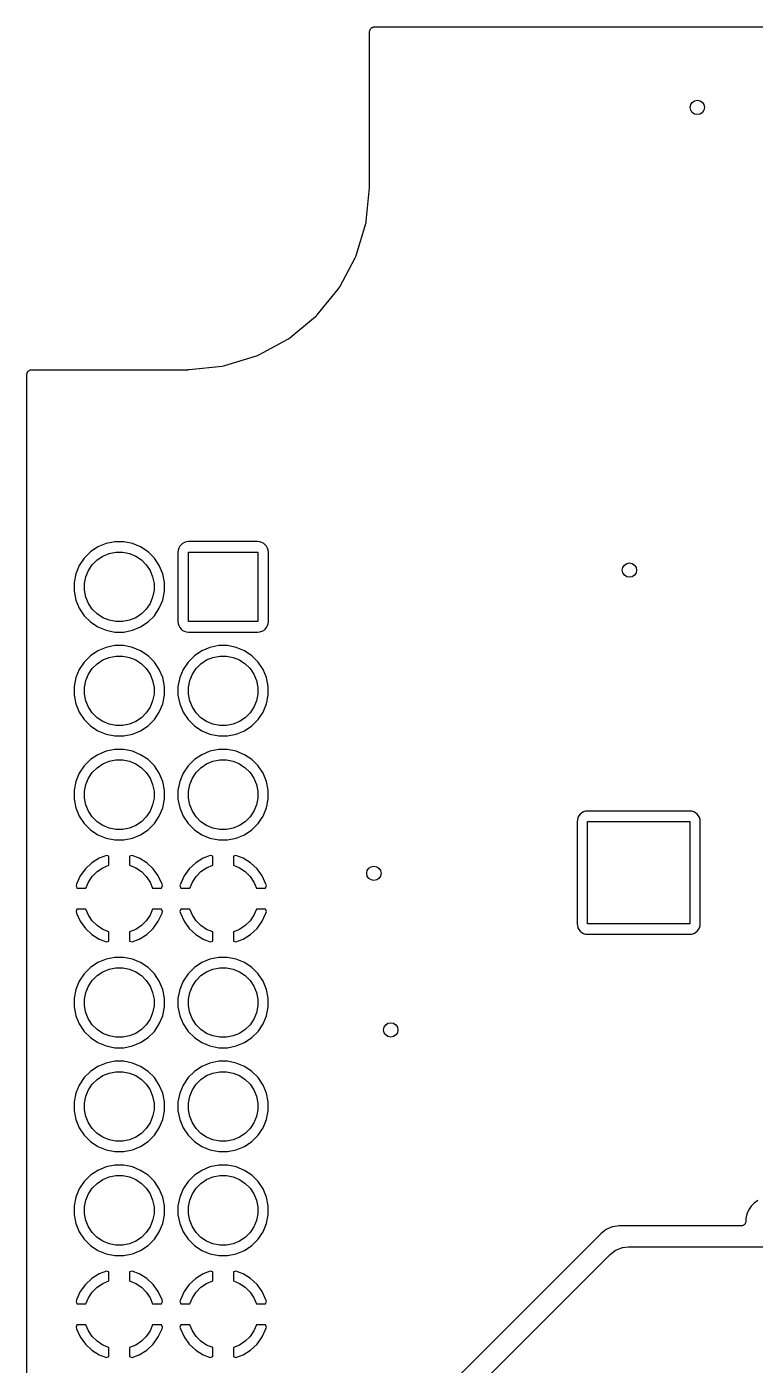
# Model space of a CAD drawing. Extents: x 127.3 to 172.4, y -152.1 to -76.5.
# Drawn here: x 127.28 to 145.09, y -109.2 to -76.48 of the extents above; entities that cross this region are included whole.
import ezdxf

# ---------------------------------------------------------------- set-up
doc = ezdxf.new("R2010")
doc.units = 0
doc.layers.add('BLACK', color=7, linetype='CONTINUOUS')

msp = doc.modelspace()

# ---------------------------------------------------------------- linework, layer by layer
at = {"layer": 'BLACK', "linetype": 'CONTINUOUS'}
for p, q in [((135.671, -76.556), (135.677, -76.5455)), ((135.671, -76.5564), (135.671, -76.556)), ((135.671, -76.5568), (135.671, -76.5564)), ((135.677, -76.5455), (135.683, -76.535)), ((135.683, -76.5342), (135.691, -76.5251)), ((135.683, -76.5346), (135.683, -76.5342)), ((135.683, -76.535), (135.683, -76.5346)), ((135.691, -76.5251), (135.699, -76.5159)), ((135.699, -76.5153), (135.708, -76.5078)), ((135.699, -76.5156), (135.699, -76.5153)), ((135.699, -76.5159), (135.699, -76.5156)), ((135.708, -76.5078), (135.718, -76.5002)), ((135.718, -76.4997), (135.729, -76.4942)), ((135.718, -76.5), (135.718, -76.4997)), ((135.718, -76.5002), (135.718, -76.5)), ((135.729, -76.4942), (135.74, -76.4886)), ((135.74, -76.4882), (135.752, -76.4849)), ((135.74, -76.4885), (135.74, -76.4882)), ((135.74, -76.4886), (135.74, -76.4885)), ((135.752, -76.4849), (135.763, -76.4814)), ((135.763, -76.4814), (135.764, -76.4814)), ((135.764, -76.4813), (135.776, -76.4802)), ((135.764, -76.4814), (135.764, -76.4813)), ((135.776, -76.4802), (135.788, -76.479)), ((135.788, -76.479), (172.314, -76.479)), ((135.661, -76.6042), (135.662, -76.5923)), ((135.661, -76.6051), (135.661, -76.6042)), ((135.661, -76.606), (135.661, -76.6051)), ((135.661, -76.6051), (135.661, -76.6051)), ((135.661, -76.6051), (135.661, -76.6051)), ((135.661, -80.4047), (135.661, -76.606)), ((135.662, -76.5923), (135.664, -76.5805)), ((135.664, -76.5796), (135.667, -76.5682)), ((135.664, -76.58), (135.664, -76.5796)), ((135.664, -76.5805), (135.664, -76.58)), ((135.667, -76.5682), (135.671, -76.5568)), ((135.58, -81.2305), (135.66, -80.4182)), ((135.66, -80.4181), (135.661, -80.4047)), ((135.66, -80.4182), (135.66, -80.4181)), ((135.333, -82.067), (135.567, -81.2916)), ((135.567, -81.2916), (135.573, -81.2616)), ((135.573, -81.2616), (135.574, -81.2598)), ((135.574, -81.2598), (135.58, -81.2305)), ((135.574, -81.2598), (135.574, -81.2598)), ((135.309, -82.1245), (135.321, -82.0963)), ((135.321, -82.0963), (135.322, -82.0946)), ((135.322, -82.0946), (135.333, -82.067)), ((135.322, -82.0946), (135.322, -82.0946)), ((134.929, -82.8397), (135.309, -82.1245)), ((134.382, -83.5191), (134.894, -82.8914)), ((134.894, -82.8914), (134.911, -82.8659)), ((134.911, -82.8659), (134.912, -82.8644)), ((134.912, -82.8644), (134.929, -82.8397)), ((133.714, -84.0793), (134.338, -83.5631)), ((134.338, -83.5631), (134.359, -83.5413)), ((134.359, -83.5413), (134.361, -83.5401)), ((134.361, -83.5401), (134.382, -83.5191)), ((134.361, -83.5401), (134.361, -83.5401)), ((133.689, -84.0958), (133.714, -84.0793)), ((132.949, -84.4991), (133.662, -84.1139)), ((133.662, -84.1139), (133.687, -84.0968)), ((133.687, -84.0968), (133.689, -84.0958)), ((132.118, -84.7624), (132.892, -84.5229)), ((132.892, -84.5229), (132.92, -84.511)), ((132.92, -84.511), (132.922, -84.5103)), ((132.922, -84.5103), (132.949, -84.4991)), ((132.922, -84.5103), (132.922, -84.5103)), ((127.279, -84.9862), (127.28, -84.9743)), ((127.279, -84.9871), (127.279, -84.9862)), ((127.279, -84.988), (127.279, -84.9871)), ((127.279, -84.9871), (127.279, -84.9871)), ((127.279, -84.9871), (127.279, -84.9871)), ((127.279, -143.612), (127.279, -84.988)), ((127.28, -84.9743), (127.282, -84.9625)), ((127.282, -84.9616), (127.285, -84.9502)), ((127.282, -84.962), (127.282, -84.9616)), ((127.282, -84.9625), (127.282, -84.962)), ((127.285, -84.9502), (127.289, -84.9388)), ((127.289, -84.938), (127.295, -84.9275)), ((127.289, -84.9384), (127.289, -84.938)), ((127.289, -84.9388), (127.289, -84.9384)), ((127.295, -84.9275), (127.301, -84.917)), ((127.301, -84.9162), (127.309, -84.9071)), ((127.301, -84.9166), (127.301, -84.9162)), ((127.301, -84.917), (127.301, -84.9166)), ((127.309, -84.9071), (127.317, -84.8979)), ((127.317, -84.8973), (127.326, -84.8898)), ((127.317, -84.8976), (127.317, -84.8973)), ((127.317, -84.8979), (127.317, -84.8976)), ((127.326, -84.8898), (127.336, -84.8822)), ((127.336, -84.8817), (127.347, -84.8762)), ((127.336, -84.882), (127.336, -84.8817)), ((127.336, -84.8822), (127.336, -84.882)), ((127.347, -84.8762), (127.358, -84.8706)), ((127.358, -84.8702), (127.37, -84.8669)), ((127.358, -84.8705), (127.358, -84.8702)), ((127.358, -84.8706), (127.358, -84.8705)), ((127.37, -84.8669), (127.381, -84.8634)), ((127.381, -84.8634), (127.382, -84.8634)), ((127.382, -84.8632), (127.394, -84.8622)), ((127.382, -84.8634), (127.382, -84.8632)), ((127.394, -84.8622), (127.406, -84.861)), ((127.406, -84.861), (131.211, -84.861)), ((131.211, -84.861), (131.211, -84.8609)), ((131.211, -84.8609), (131.215, -84.8609)), ((131.215, -84.8609), (131.226, -84.8598)), ((131.226, -84.8598), (131.228, -84.8596)), ((131.228, -84.8596), (131.234, -84.8596)), ((131.234, -84.8596), (131.24, -84.8591)), ((131.24, -84.8591), (131.251, -84.8592)), ((131.251, -84.8592), (132.057, -84.7745)), ((132.057, -84.7745), (132.087, -84.7684)), ((132.087, -84.7684), (132.088, -84.768)), ((132.088, -84.768), (132.118, -84.7624)), ((132.088, -84.768), (132.088, -84.768)), ((128.836, -89.3125), (128.682, -89.4662)), ((129.017, -89.1916), (128.836, -89.3125)), ((129.218, -89.1084), (129.017, -89.1916)), ((129.431, -89.066), (129.218, -89.1084)), ((129.649, -89.066), (129.431, -89.066)), ((129.862, -89.1084), (129.649, -89.066)), ((130.063, -89.1916), (129.862, -89.1084)), ((130.244, -89.3125), (130.063, -89.1916)), ((130.341, -89.4097), (130.244, -89.3125)), ((130.98, -89.2702), (130.974, -89.3262)), ((130.994, -89.2223), (130.98, -89.2702)), ((131.018, -89.1782), (130.994, -89.2223)), ((131.05, -89.1395), (131.018, -89.1782)), ((131.088, -89.1078), (131.05, -89.1395)), ((131.132, -89.0842), (131.088, -89.1078)), ((131.18, -89.0697), (131.132, -89.0842)), ((131.236, -89.0642), (131.18, -89.0697)), ((132.924, -89.0642), (131.236, -89.0642)), ((132.98, -89.0697), (132.924, -89.0642)), ((133.028, -89.0842), (132.98, -89.0697)), ((133.072, -89.1078), (133.028, -89.0842)), ((133.11, -89.1395), (133.072, -89.1078)), ((133.142, -89.1782), (133.11, -89.1395)), ((133.166, -89.2223), (133.142, -89.1782)), ((133.18, -89.2702), (133.166, -89.2223)), ((133.186, -89.3262), (133.18, -89.2702)), ((128.682, -89.4662), (128.562, -89.6471)), ((128.787, -89.7674), (128.88, -89.6282)), ((128.88, -89.6282), (128.998, -89.5098)), ((128.998, -89.5098), (129.137, -89.4167)), ((129.137, -89.4167), (129.292, -89.3527)), ((129.292, -89.3527), (129.456, -89.32)), ((129.456, -89.32), (129.624, -89.32)), ((129.624, -89.32), (129.788, -89.3527)), ((129.788, -89.3527), (129.943, -89.4167)), ((129.943, -89.4167), (130.082, -89.5098)), ((130.082, -89.5098), (130.2, -89.6282)), ((130.2, -89.6282), (130.293, -89.7674)), ((130.341, -89.4098), (130.341, -89.4097)), ((130.398, -89.4662), (130.341, -89.4098)), ((130.518, -89.6471), (130.398, -89.4662)), ((130.974, -89.3262), (130.974, -91.0138)), ((131.23, -91.02), (131.23, -89.32)), ((131.23, -89.32), (132.93, -89.32)), ((132.93, -89.32), (132.93, -91.02)), ((133.186, -91.0138), (133.186, -89.3262)), ((128.478, -89.848), (128.436, -90.0613)), ((128.562, -89.6471), (128.478, -89.848)), ((128.69, -90.0863), (128.723, -89.9221)), ((128.723, -89.9221), (128.787, -89.7674)), ((130.293, -89.7674), (130.357, -89.9221)), ((130.357, -89.9221), (130.39, -90.0863)), ((130.602, -89.848), (130.518, -89.6471)), ((130.644, -90.0613), (130.602, -89.848)), ((128.436, -90.0613), (128.436, -90.2787)), ((128.436, -90.2787), (128.478, -90.492)), ((128.69, -90.2537), (128.69, -90.0863)), ((128.723, -90.4179), (128.69, -90.2537)), ((130.39, -90.2537), (130.357, -90.4179)), ((130.39, -90.0863), (130.39, -90.2537)), ((130.602, -90.492), (130.644, -90.2787)), ((130.644, -90.2787), (130.644, -90.0613)), ((128.478, -90.492), (128.562, -90.6929)), ((128.787, -90.5726), (128.723, -90.4179)), ((128.88, -90.7118), (128.787, -90.5726)), ((130.293, -90.5726), (130.2, -90.7118)), ((130.357, -90.4179), (130.293, -90.5726)), ((130.518, -90.6929), (130.602, -90.492)), ((128.562, -90.6929), (128.682, -90.8738)), ((128.682, -90.8738), (128.836, -91.0275)), ((128.998, -90.8302), (128.88, -90.7118)), ((129.137, -90.9233), (128.998, -90.8302)), ((129.292, -90.9873), (129.137, -90.9233)), ((129.943, -90.9233), (129.788, -90.9873)), ((130.082, -90.8302), (129.943, -90.9233)), ((130.2, -90.7118), (130.082, -90.8302)), ((130.244, -91.0275), (130.398, -90.8738)), ((130.398, -90.8738), (130.518, -90.6929)), ((128.836, -91.0275), (129.017, -91.1484)), ((129.017, -91.1484), (129.218, -91.2316)), ((129.218, -91.2316), (129.431, -91.274)), ((129.456, -91.02), (129.292, -90.9873)), ((129.431, -91.274), (129.649, -91.274)), ((129.624, -91.02), (129.456, -91.02)), ((129.788, -90.9873), (129.624, -91.02)), ((129.649, -91.274), (129.862, -91.2316)), ((129.862, -91.2316), (130.063, -91.1484)), ((130.063, -91.1484), (130.244, -91.0275)), ((130.974, -91.0138), (130.98, -91.0698)), ((130.98, -91.0698), (130.994, -91.1177)), ((130.994, -91.1177), (131.018, -91.1618)), ((131.018, -91.1618), (131.05, -91.2005)), ((131.05, -91.2005), (131.088, -91.2322)), ((131.088, -91.2322), (131.132, -91.2558)), ((131.132, -91.2558), (131.18, -91.2703)), ((131.18, -91.2703), (131.236, -91.2758)), ((132.93, -91.02), (131.23, -91.02)), ((131.236, -91.2758), (132.924, -91.2758)), ((132.924, -91.2758), (132.98, -91.2703)), ((132.98, -91.2703), (133.028, -91.2558)), ((133.028, -91.2558), (133.072, -91.2322)), ((133.072, -91.2322), (133.11, -91.2005)), ((133.11, -91.2005), (133.142, -91.1618)), ((133.142, -91.1618), (133.166, -91.1177)), ((133.166, -91.1177), (133.18, -91.0698)), ((133.18, -91.0698), (133.186, -91.0138)), ((129.431, -91.606), (129.218, -91.6484)), ((129.649, -91.606), (129.431, -91.606)), ((129.862, -91.6484), (129.649, -91.606)), ((131.971, -91.606), (131.758, -91.6484)), ((132.189, -91.606), (131.971, -91.606)), ((132.402, -91.6484), (132.189, -91.606)), ((128.836, -91.8525), (128.682, -92.0062)), ((129.017, -91.7316), (128.836, -91.8525)), ((129.218, -91.6484), (129.017, -91.7316)), ((129.137, -91.9567), (129.292, -91.8927)), ((129.292, -91.8927), (129.456, -91.86)), ((129.456, -91.86), (129.624, -91.86)), ((129.624, -91.86), (129.788, -91.8927)), ((129.788, -91.8927), (129.943, -91.9567)), ((130.063, -91.7316), (129.862, -91.6484)), ((130.244, -91.8525), (130.063, -91.7316)), ((130.398, -92.0062), (130.244, -91.8525)), ((131.376, -91.8525), (131.222, -92.0062)), ((131.557, -91.7316), (131.376, -91.8525)), ((131.758, -91.6484), (131.557, -91.7316)), ((131.677, -91.9567), (131.832, -91.8927)), ((131.832, -91.8927), (131.996, -91.86)), ((131.996, -91.86), (132.164, -91.86)), ((132.164, -91.86), (132.328, -91.8927)), ((132.328, -91.8927), (132.483, -91.9567)), ((132.603, -91.7316), (132.402, -91.6484)), ((132.784, -91.8525), (132.603, -91.7316)), ((132.938, -92.0062), (132.784, -91.8525)), ((128.562, -92.1871), (128.478, -92.388)), ((128.682, -92.0062), (128.562, -92.1871)), ((128.787, -92.3074), (128.88, -92.1682)), ((128.88, -92.1682), (128.998, -92.0498)), ((128.998, -92.0498), (129.137, -91.9567)), ((129.943, -91.9567), (130.082, -92.0498)), ((130.082, -92.0498), (130.2, -92.1682)), ((130.2, -92.1682), (130.293, -92.3074)), ((130.518, -92.1871), (130.398, -92.0062)), ((130.602, -92.388), (130.518, -92.1871)), ((131.102, -92.1871), (131.018, -92.388)), ((131.222, -92.0062), (131.102, -92.1871)), ((131.327, -92.3074), (131.42, -92.1682)), ((131.42, -92.1682), (131.538, -92.0498)), ((131.538, -92.0498), (131.677, -91.9567)), ((132.483, -91.9567), (132.622, -92.0498)), ((132.622, -92.0498), (132.74, -92.1682)), ((132.74, -92.1682), (132.833, -92.3074)), ((133.058, -92.1871), (132.938, -92.0062)), ((133.142, -92.388), (133.058, -92.1871)), ((128.478, -92.388), (128.436, -92.6013)), ((128.69, -92.6263), (128.723, -92.4621)), ((128.723, -92.4621), (128.787, -92.3074)), ((130.293, -92.3074), (130.357, -92.4621)), ((130.357, -92.4621), (130.39, -92.6263)), ((130.644, -92.6013), (130.602, -92.388)), ((131.018, -92.388), (130.976, -92.6013)), ((131.23, -92.6263), (131.263, -92.4621)), ((131.263, -92.4621), (131.327, -92.3074)), ((132.833, -92.3074), (132.897, -92.4621)), ((132.897, -92.4621), (132.93, -92.6263)), ((133.184, -92.6013), (133.142, -92.388)), ((128.436, -92.6013), (128.436, -92.8187)), ((128.436, -92.8187), (128.478, -93.032)), ((128.69, -92.7937), (128.69, -92.6263)), ((128.723, -92.9579), (128.69, -92.7937)), ((130.39, -92.7937), (130.357, -92.9579)), ((130.39, -92.6263), (130.39, -92.7937)), ((130.602, -93.032), (130.644, -92.8187)), ((130.644, -92.8187), (130.644, -92.6013)), ((130.976, -92.6013), (130.976, -92.8187)), ((130.976, -92.8187), (131.018, -93.032)), ((131.23, -92.7937), (131.23, -92.6263)), ((131.263, -92.9579), (131.23, -92.7937)), ((132.93, -92.7937), (132.897, -92.9579)), ((132.93, -92.6263), (132.93, -92.7937)), ((133.142, -93.032), (133.184, -92.8187)), ((133.184, -92.8187), (133.184, -92.6013)), ((128.478, -93.032), (128.562, -93.2329)), ((128.562, -93.2329), (128.682, -93.4138)), ((128.787, -93.1126), (128.723, -92.9579)), ((128.88, -93.2518), (128.787, -93.1126)), ((130.293, -93.1126), (130.2, -93.2518)), ((130.357, -92.9579), (130.293, -93.1126)), ((130.398, -93.4138), (130.518, -93.2329)), ((130.518, -93.2329), (130.602, -93.032)), ((131.018, -93.032), (131.102, -93.2329)), ((131.102, -93.2329), (131.222, -93.4138)), ((131.327, -93.1126), (131.263, -92.9579)), ((131.42, -93.2518), (131.327, -93.1126)), ((132.833, -93.1126), (132.74, -93.2518)), ((132.897, -92.9579), (132.833, -93.1126)), ((132.938, -93.4138), (133.058, -93.2329)), ((133.058, -93.2329), (133.142, -93.032)), ((128.682, -93.4138), (128.836, -93.5675)), ((128.836, -93.5675), (129.017, -93.6884)), ((128.998, -93.3702), (128.88, -93.2518)), ((129.137, -93.4633), (128.998, -93.3702)), ((129.292, -93.5273), (129.137, -93.4633)), ((129.456, -93.56), (129.292, -93.5273)), ((129.624, -93.56), (129.456, -93.56)), ((129.788, -93.5273), (129.624, -93.56)), ((129.943, -93.4633), (129.788, -93.5273)), ((130.082, -93.3702), (129.943, -93.4633)), ((130.063, -93.6884), (130.244, -93.5675)), ((130.2, -93.2518), (130.082, -93.3702)), ((130.244, -93.5675), (130.398, -93.4138)), ((131.222, -93.4138), (131.376, -93.5675)), ((131.376, -93.5675), (131.557, -93.6884)), ((131.538, -93.3702), (131.42, -93.2518)), ((131.677, -93.4633), (131.538, -93.3702)), ((131.832, -93.5273), (131.677, -93.4633)), ((131.996, -93.56), (131.832, -93.5273)), ((132.164, -93.56), (131.996, -93.56)), ((132.328, -93.5273), (132.164, -93.56)), ((132.483, -93.4633), (132.328, -93.5273)), ((132.622, -93.3702), (132.483, -93.4633)), ((132.603, -93.6884), (132.784, -93.5675)), ((132.74, -93.2518), (132.622, -93.3702)), ((132.784, -93.5675), (132.938, -93.4138)), ((129.017, -93.6884), (129.218, -93.7716)), ((129.218, -93.7716), (129.431, -93.814)), ((129.431, -93.814), (129.649, -93.814)), ((129.649, -93.814), (129.862, -93.7716)), ((129.862, -93.7716), (130.063, -93.6884)), ((131.557, -93.6884), (131.758, -93.7716)), ((131.758, -93.7716), (131.971, -93.814)), ((131.971, -93.814), (132.189, -93.814)), ((132.189, -93.814), (132.402, -93.7716)), ((132.402, -93.7716), (132.603, -93.6884)), ((129.218, -94.1884), (129.017, -94.2716)), ((129.431, -94.146), (129.218, -94.1884)), ((129.649, -94.146), (129.431, -94.146)), ((129.862, -94.1884), (129.649, -94.146)), ((130.063, -94.2716), (129.862, -94.1884)), ((131.758, -94.1884), (131.557, -94.2716)), ((131.971, -94.146), (131.758, -94.1884)), ((132.189, -94.146), (131.971, -94.146)), ((132.402, -94.1884), (132.189, -94.146)), ((132.603, -94.2716), (132.402, -94.1884)), ((128.682, -94.5462), (128.562, -94.7271)), ((128.836, -94.3925), (128.682, -94.5462)), ((129.017, -94.2716), (128.836, -94.3925)), ((128.998, -94.5898), (129.137, -94.4967)), ((129.137, -94.4967), (129.292, -94.4327)), ((129.292, -94.4327), (129.456, -94.4)), ((129.456, -94.4), (129.624, -94.4)), ((129.624, -94.4), (129.788, -94.4327)), ((129.788, -94.4327), (129.943, -94.4967)), ((129.943, -94.4967), (130.082, -94.5898)), ((130.244, -94.3925), (130.063, -94.2716)), ((130.398, -94.5462), (130.244, -94.3925)), ((130.518, -94.7271), (130.398, -94.5462)), ((131.222, -94.5462), (131.102, -94.7271)), ((131.376, -94.3925), (131.222, -94.5462)), ((131.557, -94.2716), (131.376, -94.3925)), ((131.538, -94.5898), (131.677, -94.4967)), ((131.677, -94.4967), (131.832, -94.4327)), ((131.832, -94.4327), (131.996, -94.4)), ((131.996, -94.4), (132.164, -94.4)), ((132.164, -94.4), (132.328, -94.4327)), ((132.328, -94.4327), (132.483, -94.4967)), ((132.483, -94.4967), (132.622, -94.5898)), ((132.784, -94.3925), (132.603, -94.2716)), ((132.938, -94.5462), (132.784, -94.3925)), ((133.058, -94.7271), (132.938, -94.5462)), ((128.562, -94.7271), (128.478, -94.928)), ((128.723, -95.0021), (128.787, -94.8474)), ((128.787, -94.8474), (128.88, -94.7082)), ((128.88, -94.7082), (128.998, -94.5898)), ((130.082, -94.5898), (130.2, -94.7082)), ((130.2, -94.7082), (130.293, -94.8474)), ((130.293, -94.8474), (130.357, -95.0021)), ((130.602, -94.928), (130.518, -94.7271)), ((131.102, -94.7271), (131.018, -94.928)), ((131.263, -95.0021), (131.327, -94.8474)), ((131.327, -94.8474), (131.42, -94.7082)), ((131.42, -94.7082), (131.538, -94.5898)), ((132.622, -94.5898), (132.74, -94.7082)), ((132.74, -94.7082), (132.833, -94.8474)), ((132.833, -94.8474), (132.897, -95.0021)), ((133.142, -94.928), (133.058, -94.7271)), ((128.478, -94.928), (128.436, -95.1413)), ((128.436, -95.1413), (128.436, -95.3587)), ((128.69, -95.1663), (128.723, -95.0021)), ((128.69, -95.3337), (128.69, -95.1663)), ((130.357, -95.0021), (130.39, -95.1663)), ((130.39, -95.1663), (130.39, -95.3337)), ((130.644, -95.1413), (130.602, -94.928)), ((130.644, -95.3587), (130.644, -95.1413)), ((131.018, -94.928), (130.976, -95.1413)), ((130.976, -95.1413), (130.976, -95.3587)), ((131.23, -95.1663), (131.263, -95.0021)), ((131.23, -95.3337), (131.23, -95.1663)), ((132.897, -95.0021), (132.93, -95.1663)), ((132.93, -95.1663), (132.93, -95.3337)), ((133.184, -95.1413), (133.142, -94.928)), ((133.184, -95.3587), (133.184, -95.1413)), ((128.436, -95.3587), (128.478, -95.572)), ((128.723, -95.4979), (128.69, -95.3337)), ((128.787, -95.6526), (128.723, -95.4979)), ((130.357, -95.4979), (130.293, -95.6526)), ((130.39, -95.3337), (130.357, -95.4979)), ((130.602, -95.572), (130.644, -95.3587)), ((130.976, -95.3587), (131.018, -95.572)), ((131.263, -95.4979), (131.23, -95.3337)), ((131.327, -95.6526), (131.263, -95.4979)), ((132.897, -95.4979), (132.833, -95.6526)), ((132.93, -95.3337), (132.897, -95.4979)), ((133.142, -95.572), (133.184, -95.3587)), ((128.478, -95.572), (128.562, -95.7729)), ((128.562, -95.7729), (128.682, -95.9538)), ((128.88, -95.7918), (128.787, -95.6526)), ((128.998, -95.9102), (128.88, -95.7918)), ((130.2, -95.7918), (130.082, -95.9102)), ((130.293, -95.6526), (130.2, -95.7918)), ((130.398, -95.9538), (130.518, -95.7729)), ((130.518, -95.7729), (130.602, -95.572)), ((131.018, -95.572), (131.102, -95.7729)), ((131.102, -95.7729), (131.222, -95.9538)), ((131.42, -95.7918), (131.327, -95.6526)), ((131.538, -95.9102), (131.42, -95.7918)), ((132.74, -95.7918), (132.622, -95.9102)), ((132.833, -95.6526), (132.74, -95.7918)), ((132.938, -95.9538), (133.017, -95.8344)), ((133.017, -95.8344), (133.058, -95.7729)), ((133.058, -95.7729), (133.142, -95.572)), ((140.74, -95.8552), (140.734, -95.9112)), ((140.754, -95.8073), (140.74, -95.8552)), ((140.778, -95.7632), (140.754, -95.8073)), ((140.81, -95.7245), (140.778, -95.7632)), ((140.848, -95.6928), (140.81, -95.7245)), ((140.892, -95.6692), (140.848, -95.6928)), ((140.94, -95.6547), (140.892, -95.6692)), ((140.996, -95.6492), (140.94, -95.6547)), ((143.484, -95.6492), (140.996, -95.6492)), ((143.54, -95.6547), (143.484, -95.6492)), ((143.588, -95.6692), (143.54, -95.6547)), ((143.632, -95.6928), (143.588, -95.6692)), ((143.67, -95.7245), (143.632, -95.6928)), ((143.702, -95.7632), (143.67, -95.7245)), ((143.726, -95.8073), (143.702, -95.7632)), ((143.74, -95.8552), (143.726, -95.8073)), ((143.746, -95.9112), (143.74, -95.8552)), ((128.682, -95.9538), (128.836, -96.1075)), ((128.836, -96.1075), (129.017, -96.2284)), ((129.137, -96.0033), (128.998, -95.9102)), ((129.292, -96.0673), (129.137, -96.0033)), ((129.456, -96.1), (129.292, -96.0673)), ((129.624, -96.1), (129.456, -96.1)), ((129.788, -96.0673), (129.624, -96.1)), ((129.943, -96.0033), (129.788, -96.0673)), ((130.082, -95.9102), (129.943, -96.0033)), ((130.063, -96.2284), (130.244, -96.1075)), ((130.244, -96.1075), (130.398, -95.9538)), ((131.222, -95.9538), (131.376, -96.1075)), ((131.376, -96.1075), (131.557, -96.2284)), ((131.677, -96.0033), (131.538, -95.9102)), ((131.832, -96.0673), (131.677, -96.0033)), ((131.996, -96.1), (131.832, -96.0673)), ((132.164, -96.1), (131.996, -96.1)), ((132.328, -96.0673), (132.164, -96.1)), ((132.483, -96.0033), (132.328, -96.0673)), ((132.622, -95.9102), (132.483, -96.0033)), ((132.603, -96.2284), (132.784, -96.1075)), ((132.784, -96.1075), (132.938, -95.9538)), ((140.734, -95.9112), (140.734, -98.3988)), ((140.99, -98.405), (140.99, -95.905)), ((140.99, -95.905), (143.49, -95.905)), ((143.49, -95.905), (143.49, -98.405)), ((143.746, -98.3988), (143.746, -95.9112)), ((129.017, -96.2284), (129.218, -96.3116)), ((129.218, -96.3116), (129.431, -96.354)), ((129.431, -96.354), (129.649, -96.354)), ((129.649, -96.354), (129.862, -96.3116)), ((129.862, -96.3116), (130.063, -96.2284)), ((131.557, -96.2284), (131.758, -96.3116)), ((131.758, -96.3116), (131.971, -96.354)), ((131.971, -96.354), (132.189, -96.354)), ((132.189, -96.354), (132.402, -96.3116)), ((132.402, -96.3116), (132.603, -96.2284)), ((129.053, -96.7997), (128.869, -96.9137)), ((129.226, -96.7348), (129.053, -96.7997)), ((129.286, -96.7537), (129.226, -96.7348)), ((129.286, -96.9752), (129.286, -96.7537)), ((129.854, -96.7348), (129.794, -96.7537)), ((129.794, -96.7537), (129.794, -96.9752)), ((130.027, -96.7997), (129.854, -96.7348)), ((130.211, -96.9137), (130.027, -96.7997)), ((131.593, -96.7997), (131.409, -96.9137)), ((131.766, -96.7348), (131.593, -96.7997)), ((131.826, -96.7537), (131.766, -96.7348)), ((131.826, -96.9752), (131.826, -96.7537)), ((132.394, -96.7348), (132.334, -96.7537)), ((132.334, -96.7537), (132.334, -96.9752)), ((132.567, -96.7997), (132.394, -96.7348)), ((132.751, -96.9137), (132.567, -96.7997)), ((128.711, -97.0613), (128.585, -97.237)), ((128.869, -96.9137), (128.711, -97.0613)), ((128.88, -97.2482), (128.998, -97.1298)), ((128.998, -97.1298), (129.137, -97.0367)), ((129.137, -97.0367), (129.286, -96.9752)), ((129.794, -96.9752), (129.943, -97.0367)), ((129.943, -97.0367), (130.082, -97.1298)), ((130.082, -97.1298), (130.2, -97.2482)), ((130.369, -97.0613), (130.211, -96.9137)), ((130.495, -97.237), (130.369, -97.0613)), ((131.251, -97.0613), (131.125, -97.237)), ((131.409, -96.9137), (131.251, -97.0613)), ((131.42, -97.2482), (131.538, -97.1298)), ((131.538, -97.1298), (131.677, -97.0367)), ((131.677, -97.0367), (131.826, -96.9752)), ((132.334, -96.9752), (132.483, -97.0367)), ((132.483, -97.0367), (132.622, -97.1298)), ((132.622, -97.1298), (132.74, -97.2482)), ((132.909, -97.0613), (132.751, -96.9137)), ((133.035, -97.237), (132.909, -97.0613)), ((128.494, -97.4376), (128.484, -97.472)), ((128.484, -97.472), (128.504, -97.536)), ((128.585, -97.237), (128.494, -97.4376)), ((128.725, -97.536), (128.787, -97.3874)), ((128.787, -97.3874), (128.88, -97.2482)), ((130.2, -97.2482), (130.293, -97.3874)), ((130.293, -97.3874), (130.355, -97.536)), ((130.586, -97.4376), (130.495, -97.237)), ((130.576, -97.536), (130.596, -97.472)), ((130.596, -97.472), (130.586, -97.4376)), ((131.034, -97.4376), (131.024, -97.472)), ((131.024, -97.472), (131.044, -97.536)), ((131.125, -97.237), (131.034, -97.4376)), ((131.265, -97.536), (131.327, -97.3874)), ((131.327, -97.3874), (131.42, -97.2482)), ((132.74, -97.2482), (132.833, -97.3874)), ((132.833, -97.3874), (132.895, -97.536)), ((133.126, -97.4376), (133.035, -97.237)), ((133.116, -97.536), (133.136, -97.472)), ((133.136, -97.472), (133.126, -97.4376)), ((128.504, -97.536), (128.725, -97.536)), ((130.355, -97.536), (130.576, -97.536)), ((131.044, -97.536), (131.265, -97.536)), ((132.895, -97.536), (133.116, -97.536)), ((128.504, -98.044), (128.484, -98.108)), ((128.484, -98.108), (128.494, -98.1424)), ((128.494, -98.1424), (128.585, -98.343)), ((128.725, -98.044), (128.504, -98.044)), ((128.787, -98.1926), (128.725, -98.044)), ((130.355, -98.044), (130.293, -98.1926)), ((130.576, -98.044), (130.355, -98.044)), ((130.495, -98.343), (130.586, -98.1424)), ((130.596, -98.108), (130.576, -98.044)), ((130.586, -98.1424), (130.596, -98.108)), ((131.044, -98.044), (131.024, -98.108)), ((131.024, -98.108), (131.034, -98.1424)), ((131.034, -98.1424), (131.125, -98.343)), ((131.265, -98.044), (131.044, -98.044)), ((131.327, -98.1926), (131.265, -98.044)), ((132.895, -98.044), (132.833, -98.1926)), ((133.116, -98.044), (132.895, -98.044)), ((133.035, -98.343), (133.126, -98.1424)), ((133.136, -98.108), (133.116, -98.044)), ((133.126, -98.1424), (133.136, -98.108)), ((128.585, -98.343), (128.711, -98.5187)), ((128.88, -98.3318), (128.787, -98.1926)), ((128.998, -98.4502), (128.88, -98.3318)), ((129.137, -98.5433), (128.998, -98.4502)), ((130.082, -98.4502), (129.943, -98.5433)), ((130.2, -98.3318), (130.082, -98.4502)), ((130.293, -98.1926), (130.2, -98.3318)), ((130.369, -98.5186), (130.495, -98.343)), ((131.125, -98.343), (131.251, -98.5187)), ((131.42, -98.3318), (131.327, -98.1926)), ((131.538, -98.4502), (131.42, -98.3318)), ((131.677, -98.5433), (131.538, -98.4502)), ((132.622, -98.4502), (132.483, -98.5433)), ((132.74, -98.3318), (132.622, -98.4502)), ((132.833, -98.1926), (132.74, -98.3318)), ((132.909, -98.5186), (133.035, -98.343)), ((140.734, -98.3988), (140.74, -98.4548)), ((140.74, -98.4548), (140.754, -98.5027)), ((143.49, -98.405), (140.99, -98.405)), ((143.726, -98.5027), (143.74, -98.4548)), ((143.74, -98.4548), (143.746, -98.3988)), ((128.711, -98.5187), (128.869, -98.6663)), ((128.869, -98.6663), (129.053, -98.7803)), ((129.053, -98.7803), (129.226, -98.8452)), ((129.286, -98.6048), (129.137, -98.5433)), ((129.286, -98.8263), (129.286, -98.6048)), ((129.943, -98.5433), (129.794, -98.6048)), ((129.794, -98.6048), (129.794, -98.8263)), ((129.854, -98.8452), (130.027, -98.7803)), ((130.027, -98.7803), (130.211, -98.6663)), ((130.211, -98.6663), (130.369, -98.5186)), ((131.251, -98.5187), (131.409, -98.6663)), ((131.409, -98.6663), (131.593, -98.7803)), ((131.593, -98.7803), (131.766, -98.8452)), ((131.826, -98.6048), (131.677, -98.5433)), ((131.826, -98.8263), (131.826, -98.6048)), ((132.483, -98.5433), (132.334, -98.6048)), ((132.334, -98.6048), (132.334, -98.8263)), ((132.394, -98.8452), (132.567, -98.7803)), ((132.567, -98.7803), (132.751, -98.6663)), ((132.751, -98.6663), (132.909, -98.5186)), ((140.754, -98.5027), (140.778, -98.5468)), ((140.778, -98.5468), (140.81, -98.5855)), ((140.81, -98.5855), (140.848, -98.6172)), ((140.848, -98.6172), (140.892, -98.6408)), ((140.892, -98.6408), (140.94, -98.6553)), ((140.94, -98.6553), (140.996, -98.6608)), ((140.996, -98.6608), (143.484, -98.6608)), ((143.484, -98.6608), (143.54, -98.6553)), ((143.54, -98.6553), (143.588, -98.6408)), ((143.588, -98.6408), (143.632, -98.6172)), ((143.632, -98.6172), (143.67, -98.5855)), ((143.67, -98.5855), (143.702, -98.5468)), ((143.702, -98.5468), (143.726, -98.5027)), ((129.226, -98.8452), (129.286, -98.8263)), ((129.794, -98.8263), (129.854, -98.8452)), ((131.766, -98.8452), (131.826, -98.8263)), ((132.334, -98.8263), (132.394, -98.8452)), ((129.017, -99.3516), (128.836, -99.4725)), ((129.218, -99.2684), (129.017, -99.3516)), ((129.431, -99.226), (129.218, -99.2684)), ((129.649, -99.226), (129.431, -99.226)), ((129.862, -99.2684), (129.649, -99.226)), ((130.063, -99.3516), (129.862, -99.2684)), ((130.244, -99.4725), (130.063, -99.3516)), ((131.557, -99.3516), (131.376, -99.4725)), ((131.758, -99.2684), (131.557, -99.3516)), ((131.971, -99.226), (131.758, -99.2684)), ((132.189, -99.226), (131.971, -99.226)), ((132.402, -99.2684), (132.189, -99.226)), ((132.603, -99.3516), (132.402, -99.2684)), ((132.784, -99.4725), (132.603, -99.3516)), ((128.682, -99.6262), (128.562, -99.8071)), ((128.836, -99.4725), (128.682, -99.6262)), ((128.88, -99.7882), (128.998, -99.6698)), ((128.998, -99.6698), (129.137, -99.5767)), ((129.137, -99.5767), (129.292, -99.5127)), ((129.292, -99.5127), (129.456, -99.48)), ((129.456, -99.48), (129.624, -99.48)), ((129.624, -99.48), (129.788, -99.5127)), ((129.788, -99.5127), (129.943, -99.5767)), ((129.943, -99.5767), (130.082, -99.6698)), ((130.082, -99.6698), (130.2, -99.7882)), ((130.398, -99.6262), (130.244, -99.4725)), ((130.518, -99.8071), (130.398, -99.6262)), ((131.222, -99.6262), (131.102, -99.8071)), ((131.376, -99.4725), (131.222, -99.6262)), ((131.42, -99.7882), (131.538, -99.6698)), ((131.538, -99.6698), (131.677, -99.5767)), ((131.677, -99.5767), (131.832, -99.5127)), ((131.832, -99.5127), (131.996, -99.48)), ((131.996, -99.48), (132.164, -99.48)), ((132.164, -99.48), (132.328, -99.5127)), ((132.328, -99.5127), (132.483, -99.5767)), ((132.483, -99.5767), (132.622, -99.6698)), ((132.622, -99.6698), (132.74, -99.7882)), ((132.938, -99.6262), (132.784, -99.4725)), ((133.058, -99.8071), (132.938, -99.6262)), ((128.478, -100.008), (128.436, -100.221)), ((128.562, -99.8071), (128.478, -100.008)), ((128.69, -100.246), (128.723, -100.082)), ((128.723, -100.082), (128.787, -99.9274)), ((128.787, -99.9274), (128.88, -99.7882)), ((130.2, -99.7882), (130.293, -99.9274)), ((130.293, -99.9274), (130.357, -100.082)), ((130.357, -100.082), (130.39, -100.246)), ((130.602, -100.008), (130.518, -99.8071)), ((130.644, -100.221), (130.602, -100.008)), ((131.018, -100.008), (130.976, -100.221)), ((131.102, -99.8071), (131.018, -100.008)), ((131.23, -100.246), (131.263, -100.082)), ((131.263, -100.082), (131.327, -99.9274)), ((131.327, -99.9274), (131.42, -99.7882)), ((132.74, -99.7882), (132.833, -99.9274)), ((132.833, -99.9274), (132.897, -100.082)), ((132.897, -100.082), (132.93, -100.246)), ((133.142, -100.008), (133.058, -99.8071)), ((133.184, -100.221), (133.142, -100.008)), ((128.436, -100.221), (128.436, -100.439)), ((128.436, -100.439), (128.478, -100.652)), ((128.69, -100.414), (128.69, -100.246)), ((128.723, -100.578), (128.69, -100.414)), ((130.39, -100.414), (130.357, -100.578)), ((130.39, -100.246), (130.39, -100.414)), ((130.602, -100.652), (130.644, -100.439)), ((130.644, -100.439), (130.644, -100.221)), ((130.976, -100.221), (130.976, -100.439)), ((130.976, -100.439), (131.018, -100.652)), ((131.23, -100.414), (131.23, -100.246)), ((131.263, -100.578), (131.23, -100.414)), ((132.93, -100.414), (132.897, -100.578)), ((132.93, -100.246), (132.93, -100.414)), ((133.142, -100.652), (133.184, -100.439)), ((133.184, -100.439), (133.184, -100.221)), ((128.478, -100.652), (128.562, -100.853)), ((128.787, -100.733), (128.723, -100.578)), ((128.88, -100.872), (128.787, -100.733)), ((130.293, -100.733), (130.2, -100.872)), ((130.357, -100.578), (130.293, -100.733)), ((130.518, -100.853), (130.602, -100.652)), ((131.018, -100.652), (131.102, -100.853)), ((131.327, -100.733), (131.263, -100.578)), ((131.42, -100.872), (131.327, -100.733)), ((132.833, -100.733), (132.74, -100.872)), ((132.897, -100.578), (132.833, -100.733)), ((133.058, -100.853), (133.142, -100.652)), ((128.562, -100.853), (128.682, -101.034)), ((128.682, -101.034), (128.836, -101.188)), ((128.998, -100.99), (128.88, -100.872)), ((129.137, -101.083), (128.998, -100.99)), ((129.292, -101.147), (129.137, -101.083)), ((129.943, -101.083), (129.788, -101.147)), ((130.082, -100.99), (129.943, -101.083)), ((130.2, -100.872), (130.082, -100.99)), ((130.244, -101.188), (130.398, -101.034)), ((130.398, -101.034), (130.518, -100.853)), ((131.102, -100.853), (131.222, -101.034)), ((131.222, -101.034), (131.376, -101.188)), ((131.538, -100.99), (131.42, -100.872)), ((131.677, -101.083), (131.538, -100.99)), ((131.832, -101.147), (131.677, -101.083)), ((132.483, -101.083), (132.328, -101.147)), ((132.622, -100.99), (132.483, -101.083)), ((132.74, -100.872), (132.622, -100.99)), ((132.784, -101.188), (132.938, -101.034)), ((132.938, -101.034), (133.058, -100.853)), ((128.836, -101.188), (129.017, -101.308)), ((129.017, -101.308), (129.218, -101.392)), ((129.218, -101.392), (129.431, -101.434)), ((129.456, -101.18), (129.292, -101.147)), ((129.624, -101.18), (129.456, -101.18)), ((129.788, -101.147), (129.624, -101.18)), ((129.649, -101.434), (129.862, -101.392)), ((129.862, -101.392), (130.063, -101.308)), ((130.063, -101.308), (130.244, -101.188)), ((131.376, -101.188), (131.557, -101.308)), ((131.557, -101.308), (131.758, -101.392)), ((131.758, -101.392), (131.971, -101.434)), ((131.996, -101.18), (131.832, -101.147)), ((132.164, -101.18), (131.996, -101.18)), ((132.328, -101.147), (132.164, -101.18)), ((132.189, -101.434), (132.402, -101.392)), ((132.402, -101.392), (132.603, -101.308)), ((132.603, -101.308), (132.784, -101.188)), ((129.431, -101.434), (129.649, -101.434)), ((131.971, -101.434), (132.189, -101.434)), ((128.836, -102.012), (128.682, -102.166)), ((129.017, -101.892), (128.836, -102.012)), ((129.218, -101.808), (129.017, -101.892)), ((129.137, -102.117), (129.292, -102.053)), ((129.431, -101.766), (129.218, -101.808)), ((129.292, -102.053), (129.456, -102.02)), ((129.649, -101.766), (129.431, -101.766)), ((129.456, -102.02), (129.624, -102.02)), ((129.624, -102.02), (129.788, -102.053)), ((129.862, -101.808), (129.649, -101.766)), ((129.788, -102.053), (129.943, -102.117)), ((130.063, -101.892), (129.862, -101.808)), ((130.244, -102.012), (130.063, -101.892)), ((130.398, -102.166), (130.244, -102.012)), ((131.376, -102.012), (131.222, -102.166)), ((131.557, -101.892), (131.376, -102.012)), ((131.758, -101.808), (131.557, -101.892)), ((131.677, -102.117), (131.832, -102.053)), ((131.971, -101.766), (131.758, -101.808)), ((131.832, -102.053), (131.996, -102.02)), ((132.189, -101.766), (131.971, -101.766)), ((131.996, -102.02), (132.164, -102.02)), ((132.164, -102.02), (132.328, -102.053)), ((132.402, -101.808), (132.189, -101.766)), ((132.328, -102.053), (132.483, -102.117)), ((132.603, -101.892), (132.402, -101.808)), ((132.784, -102.012), (132.603, -101.892)), ((132.938, -102.166), (132.784, -102.012)), ((128.562, -102.347), (128.478, -102.548)), ((128.682, -102.166), (128.562, -102.347)), ((128.787, -102.467), (128.88, -102.328)), ((128.88, -102.328), (128.998, -102.21)), ((128.998, -102.21), (129.137, -102.117)), ((129.943, -102.117), (130.082, -102.21)), ((130.082, -102.21), (130.2, -102.328)), ((130.2, -102.328), (130.293, -102.467)), ((130.518, -102.347), (130.398, -102.166)), ((130.602, -102.548), (130.518, -102.347)), ((131.102, -102.347), (131.018, -102.548)), ((131.222, -102.166), (131.102, -102.347)), ((131.327, -102.467), (131.42, -102.328)), ((131.42, -102.328), (131.538, -102.21)), ((131.538, -102.21), (131.677, -102.117)), ((132.483, -102.117), (132.622, -102.21)), ((132.622, -102.21), (132.74, -102.328)), ((132.74, -102.328), (132.833, -102.467)), ((133.058, -102.347), (132.938, -102.166)), ((133.142, -102.548), (133.058, -102.347)), ((128.478, -102.548), (128.436, -102.761)), ((128.69, -102.786), (128.723, -102.622)), ((128.723, -102.622), (128.787, -102.467)), ((130.293, -102.467), (130.357, -102.622)), ((130.357, -102.622), (130.39, -102.786)), ((130.644, -102.761), (130.602, -102.548)), ((131.018, -102.548), (130.976, -102.761)), ((131.23, -102.786), (131.263, -102.622)), ((131.263, -102.622), (131.327, -102.467)), ((132.833, -102.467), (132.897, -102.622)), ((132.897, -102.622), (132.93, -102.786)), ((133.184, -102.761), (133.142, -102.548)), ((128.436, -102.761), (128.436, -102.979)), ((128.436, -102.979), (128.478, -103.192)), ((128.69, -102.954), (128.69, -102.786)), ((128.723, -103.118), (128.69, -102.954)), ((130.39, -102.954), (130.357, -103.118)), ((130.39, -102.786), (130.39, -102.954)), ((130.602, -103.192), (130.644, -102.979)), ((130.644, -102.979), (130.644, -102.761)), ((130.976, -102.761), (130.976, -102.979)), ((130.976, -102.979), (131.018, -103.192)), ((131.23, -102.954), (131.23, -102.786)), ((131.263, -103.118), (131.23, -102.954)), ((132.93, -102.954), (132.897, -103.118)), ((132.93, -102.786), (132.93, -102.954)), ((133.142, -103.192), (133.184, -102.979)), ((133.184, -102.979), (133.184, -102.761)), ((128.478, -103.192), (128.562, -103.393)), ((128.787, -103.273), (128.723, -103.118)), ((128.88, -103.412), (128.787, -103.273)), ((130.293, -103.273), (130.2, -103.412)), ((130.357, -103.118), (130.293, -103.273)), ((130.518, -103.393), (130.602, -103.192)), ((131.018, -103.192), (131.102, -103.393)), ((131.327, -103.273), (131.263, -103.118)), ((131.42, -103.412), (131.327, -103.273)), ((132.833, -103.273), (132.74, -103.412)), ((132.897, -103.118), (132.833, -103.273)), ((133.058, -103.393), (133.142, -103.192)), ((128.562, -103.393), (128.682, -103.574)), ((128.682, -103.574), (128.836, -103.728)), ((128.998, -103.53), (128.88, -103.412)), ((129.137, -103.623), (128.998, -103.53)), ((129.292, -103.687), (129.137, -103.623)), ((129.456, -103.72), (129.292, -103.687)), ((129.788, -103.687), (129.624, -103.72)), ((129.943, -103.623), (129.788, -103.687)), ((130.082, -103.53), (129.943, -103.623)), ((130.2, -103.412), (130.082, -103.53)), ((130.244, -103.728), (130.398, -103.574)), ((130.398, -103.574), (130.518, -103.393)), ((131.102, -103.393), (131.222, -103.574)), ((131.222, -103.574), (131.376, -103.728)), ((131.538, -103.53), (131.42, -103.412)), ((131.677, -103.623), (131.538, -103.53)), ((131.832, -103.687), (131.677, -103.623)), ((131.996, -103.72), (131.832, -103.687)), ((132.328, -103.687), (132.164, -103.72)), ((132.483, -103.623), (132.328, -103.687)), ((132.622, -103.53), (132.483, -103.623)), ((132.74, -103.412), (132.622, -103.53)), ((132.784, -103.728), (132.938, -103.574)), ((132.938, -103.574), (133.058, -103.393)), ((128.836, -103.728), (129.017, -103.848)), ((129.017, -103.848), (129.218, -103.932)), ((129.218, -103.932), (129.431, -103.974)), ((129.431, -103.974), (129.649, -103.974)), ((129.624, -103.72), (129.456, -103.72)), ((129.649, -103.974), (129.862, -103.932)), ((129.862, -103.932), (130.063, -103.848)), ((130.063, -103.848), (130.244, -103.728)), ((131.376, -103.728), (131.557, -103.848)), ((131.557, -103.848), (131.758, -103.932)), ((131.758, -103.932), (131.971, -103.974)), ((131.971, -103.974), (132.189, -103.974)), ((132.164, -103.72), (131.996, -103.72)), ((132.189, -103.974), (132.402, -103.932)), ((132.402, -103.932), (132.603, -103.848)), ((132.603, -103.848), (132.784, -103.728)), ((129.218, -104.348), (129.017, -104.432)), ((129.431, -104.306), (129.218, -104.348)), ((129.649, -104.306), (129.431, -104.306)), ((129.862, -104.348), (129.649, -104.306)), ((130.063, -104.432), (129.862, -104.348)), ((131.758, -104.348), (131.557, -104.432)), ((131.971, -104.306), (131.758, -104.348)), ((132.189, -104.306), (131.971, -104.306)), ((132.402, -104.348), (132.189, -104.306)), ((132.603, -104.432), (132.402, -104.348)), ((128.836, -104.552), (128.682, -104.706)), ((129.017, -104.432), (128.836, -104.552)), ((128.998, -104.75), (129.137, -104.657)), ((129.137, -104.657), (129.292, -104.593)), ((129.292, -104.593), (129.456, -104.56)), ((129.456, -104.56), (129.624, -104.56)), ((129.624, -104.56), (129.788, -104.593)), ((129.788, -104.593), (129.943, -104.657)), ((129.943, -104.657), (130.082, -104.75)), ((130.244, -104.552), (130.063, -104.432)), ((130.398, -104.706), (130.244, -104.552)), ((131.376, -104.552), (131.222, -104.706)), ((131.557, -104.432), (131.376, -104.552)), ((131.538, -104.75), (131.677, -104.657)), ((131.677, -104.657), (131.832, -104.593)), ((131.832, -104.593), (131.996, -104.56)), ((131.996, -104.56), (132.164, -104.56)), ((132.164, -104.56), (132.328, -104.593)), ((132.328, -104.593), (132.483, -104.657)), ((132.483, -104.657), (132.622, -104.75)), ((132.784, -104.552), (132.603, -104.432)), ((132.938, -104.706), (132.784, -104.552)), ((128.562, -104.887), (128.478, -105.088)), ((128.682, -104.706), (128.562, -104.887)), ((128.723, -105.162), (128.787, -105.007)), ((128.787, -105.007), (128.88, -104.868)), ((128.88, -104.868), (128.998, -104.75)), ((130.082, -104.75), (130.2, -104.868)), ((130.2, -104.868), (130.293, -105.007)), ((130.293, -105.007), (130.357, -105.162)), ((130.518, -104.887), (130.398, -104.706)), ((130.602, -105.088), (130.518, -104.887)), ((131.102, -104.887), (131.018, -105.088)), ((131.222, -104.706), (131.102, -104.887)), ((131.263, -105.162), (131.327, -105.007)), ((131.327, -105.007), (131.42, -104.868)), ((131.42, -104.868), (131.538, -104.75)), ((132.622, -104.75), (132.74, -104.868)), ((132.74, -104.868), (132.833, -105.007)), ((132.833, -105.007), (132.897, -105.162)), ((133.058, -104.887), (132.938, -104.706)), ((133.142, -105.088), (133.058, -104.887)), ((128.478, -105.088), (128.436, -105.301)), ((128.436, -105.301), (128.436, -105.519)), ((128.69, -105.326), (128.723, -105.162)), ((128.69, -105.494), (128.69, -105.326)), ((130.357, -105.162), (130.39, -105.326)), ((130.39, -105.326), (130.39, -105.494)), ((130.644, -105.301), (130.602, -105.088)), ((130.644, -105.519), (130.644, -105.301)), ((131.018, -105.088), (130.976, -105.301)), ((130.976, -105.301), (130.976, -105.519)), ((131.23, -105.326), (131.263, -105.162)), ((131.23, -105.494), (131.23, -105.326)), ((132.897, -105.162), (132.93, -105.326)), ((132.93, -105.326), (132.93, -105.494)), ((133.184, -105.301), (133.142, -105.088)), ((133.184, -105.519), (133.184, -105.301)), ((144.985, -105.311), (144.924, -105.402)), ((145.062, -105.234), (144.985, -105.311)), ((145.153, -105.173), (145.062, -105.234)), ((128.436, -105.519), (128.478, -105.732)), ((128.723, -105.658), (128.69, -105.494)), ((128.787, -105.813), (128.723, -105.658)), ((130.357, -105.658), (130.293, -105.813)), ((130.39, -105.494), (130.357, -105.658)), ((130.602, -105.732), (130.644, -105.519)), ((130.976, -105.519), (131.018, -105.732)), ((131.263, -105.658), (131.23, -105.494)), ((131.327, -105.813), (131.263, -105.658)), ((132.897, -105.658), (132.833, -105.813)), ((132.93, -105.494), (132.897, -105.658)), ((133.142, -105.732), (133.184, -105.519)), ((144.861, -105.666), (144.86, -105.678)), ((144.882, -105.502), (144.861, -105.609)), ((144.861, -105.609), (144.861, -105.664)), ((144.861, -105.664), (144.861, -105.665)), ((144.861, -105.665), (144.861, -105.665)), ((144.861, -105.665), (144.861, -105.665)), ((144.861, -105.665), (144.861, -105.666)), ((144.924, -105.402), (144.882, -105.502)), ((128.478, -105.732), (128.562, -105.933)), ((128.562, -105.933), (128.682, -106.114)), ((128.88, -105.952), (128.787, -105.813)), ((128.998, -106.07), (128.88, -105.952)), ((130.2, -105.952), (130.082, -106.07)), ((130.293, -105.813), (130.2, -105.952)), ((130.398, -106.114), (130.518, -105.933)), ((130.518, -105.933), (130.602, -105.732)), ((131.018, -105.732), (131.102, -105.933)), ((131.102, -105.933), (131.222, -106.114)), ((131.42, -105.952), (131.327, -105.813)), ((131.538, -106.07), (131.42, -105.952)), ((132.74, -105.952), (132.622, -106.07)), ((132.833, -105.813), (132.74, -105.952)), ((132.938, -106.114), (133.058, -105.933)), ((133.058, -105.933), (133.142, -105.732)), ((141.314, -105.98), (134.885, -112.409)), ((141.321, -105.974), (141.314, -105.98)), ((141.442, -105.881), (141.321, -105.974)), ((141.457, -105.873), (141.442, -105.881)), ((141.594, -105.816), (141.457, -105.873)), ((141.61, -105.812), (141.594, -105.816)), ((141.762, -105.792), (141.61, -105.812)), ((141.771, -105.791), (141.762, -105.792)), ((144.734, -105.791), (141.771, -105.791)), ((144.746, -105.79), (144.734, -105.791)), ((144.758, -105.789), (144.746, -105.79)), ((144.759, -105.789), (144.758, -105.789)), ((144.758, -105.789), (144.758, -105.789)), ((144.77, -105.785), (144.759, -105.789)), ((144.782, -105.782), (144.77, -105.785)), ((144.793, -105.776), (144.782, -105.781)), ((144.782, -105.781), (144.782, -105.782)), ((144.782, -105.782), (144.782, -105.782)), ((144.804, -105.77), (144.793, -105.776)), ((144.814, -105.762), (144.804, -105.77)), ((144.804, -105.77), (144.804, -105.77)), ((144.804, -105.77), (144.804, -105.77)), ((144.823, -105.755), (144.814, -105.762)), ((144.831, -105.745), (144.823, -105.754)), ((144.823, -105.754), (144.823, -105.754)), ((144.823, -105.754), (144.823, -105.755)), ((144.839, -105.736), (144.831, -105.745)), ((144.845, -105.724), (144.839, -105.735)), ((144.839, -105.735), (144.839, -105.735)), ((144.839, -105.735), (144.839, -105.736)), ((144.851, -105.714), (144.845, -105.724)), ((144.855, -105.702), (144.851, -105.713)), ((144.851, -105.713), (144.851, -105.714)), ((144.851, -105.714), (144.851, -105.714)), ((144.858, -105.69), (144.855, -105.702)), ((144.86, -105.678), (144.858, -105.69)), ((144.858, -105.69), (144.858, -105.69)), ((144.858, -105.69), (144.858, -105.69)), ((128.682, -106.114), (128.836, -106.268)), ((128.836, -106.268), (129.017, -106.388)), ((129.137, -106.163), (128.998, -106.07)), ((129.292, -106.227), (129.137, -106.163)), ((129.456, -106.26), (129.292, -106.227)), ((129.624, -106.26), (129.456, -106.26)), ((129.788, -106.227), (129.624, -106.26)), ((129.943, -106.163), (129.788, -106.227)), ((130.082, -106.07), (129.943, -106.163)), ((130.063, -106.388), (130.244, -106.268)), ((130.244, -106.268), (130.398, -106.114)), ((131.222, -106.114), (131.376, -106.268)), ((131.376, -106.268), (131.557, -106.388)), ((131.677, -106.163), (131.538, -106.07)), ((131.832, -106.227), (131.677, -106.163)), ((131.996, -106.26), (131.832, -106.227)), ((132.164, -106.26), (131.996, -106.26)), ((132.328, -106.227), (132.164, -106.26)), ((132.483, -106.163), (132.328, -106.227)), ((132.622, -106.07), (132.483, -106.163)), ((132.603, -106.388), (132.784, -106.268)), ((132.784, -106.268), (132.938, -106.114)), ((141.693, -106.378), (141.815, -106.327)), ((141.815, -106.327), (141.817, -106.326)), ((141.817, -106.326), (141.82, -106.325)), ((141.82, -106.325), (141.823, -106.324)), ((141.823, -106.324), (141.832, -106.322)), ((141.832, -106.322), (141.841, -106.319)), ((141.841, -106.319), (141.844, -106.319)), ((141.844, -106.319), (141.847, -106.318)), ((141.847, -106.318), (141.987, -106.3)), ((141.987, -106.3), (141.989, -106.3)), ((141.989, -106.3), (141.996, -106.3)), ((141.996, -106.3), (142.003, -106.299)), ((142.003, -106.299), (152.409, -106.299)), ((129.017, -106.388), (129.218, -106.472)), ((129.218, -106.472), (129.431, -106.514)), ((129.431, -106.514), (129.649, -106.514)), ((129.649, -106.514), (129.862, -106.472)), ((129.862, -106.472), (130.063, -106.388)), ((131.557, -106.388), (131.758, -106.472)), ((131.758, -106.472), (131.971, -106.514)), ((131.971, -106.514), (132.189, -106.514)), ((132.189, -106.514), (132.402, -106.472)), ((132.402, -106.472), (132.603, -106.388)), ((138.502, -109.529), (141.54, -106.491)), ((141.54, -106.491), (141.541, -106.49)), ((141.541, -106.49), (141.547, -106.485)), ((141.547, -106.485), (141.553, -106.48)), ((141.553, -106.48), (141.664, -106.394)), ((141.664, -106.394), (141.666, -106.393)), ((141.666, -106.393), (141.669, -106.391)), ((141.669, -106.391), (141.671, -106.389)), ((141.671, -106.389), (141.679, -106.385)), ((141.679, -106.385), (141.687, -106.38)), ((141.687, -106.38), (141.69, -106.379)), ((141.69, -106.379), (141.693, -106.378)), ((129.053, -106.96), (128.869, -107.074)), ((129.226, -106.895), (129.053, -106.96)), ((129.286, -106.914), (129.226, -106.895)), ((129.286, -107.135), (129.286, -106.914)), ((129.854, -106.895), (129.794, -106.914)), ((129.794, -106.914), (129.794, -107.135)), ((130.027, -106.96), (129.854, -106.895)), ((130.211, -107.074), (130.027, -106.96)), ((131.593, -106.96), (131.409, -107.074)), ((131.766, -106.895), (131.593, -106.96)), ((131.826, -106.914), (131.766, -106.895)), ((131.826, -107.135), (131.826, -106.914)), ((132.394, -106.895), (132.334, -106.914)), ((132.334, -106.914), (132.334, -107.135)), ((132.567, -106.96), (132.394, -106.895)), ((132.751, -107.074), (132.567, -106.96)), ((128.711, -107.221), (128.585, -107.397)), ((128.869, -107.074), (128.711, -107.221)), ((128.88, -107.408), (128.998, -107.29)), ((128.998, -107.29), (129.137, -107.197)), ((129.137, -107.197), (129.286, -107.135)), ((129.794, -107.135), (129.943, -107.197)), ((129.943, -107.197), (130.082, -107.29)), ((130.082, -107.29), (130.2, -107.408)), ((130.369, -107.221), (130.211, -107.074)), ((130.495, -107.397), (130.369, -107.221)), ((131.251, -107.221), (131.125, -107.397)), ((131.409, -107.074), (131.251, -107.221)), ((131.42, -107.408), (131.538, -107.29)), ((131.538, -107.29), (131.677, -107.197)), ((131.677, -107.197), (131.826, -107.135)), ((132.334, -107.135), (132.483, -107.197)), ((132.483, -107.197), (132.622, -107.29)), ((132.622, -107.29), (132.74, -107.408)), ((132.909, -107.221), (132.751, -107.074)), ((133.035, -107.397), (132.909, -107.221)), ((128.494, -107.598), (128.484, -107.632)), ((128.484, -107.632), (128.504, -107.696)), ((128.585, -107.397), (128.494, -107.598)), ((128.725, -107.696), (128.787, -107.547)), ((128.787, -107.547), (128.88, -107.408)), ((130.2, -107.408), (130.293, -107.547)), ((130.293, -107.547), (130.355, -107.696)), ((130.586, -107.598), (130.495, -107.397)), ((130.576, -107.696), (130.596, -107.632)), ((130.596, -107.632), (130.586, -107.598)), ((131.034, -107.598), (131.024, -107.632)), ((131.024, -107.632), (131.044, -107.696)), ((131.125, -107.397), (131.034, -107.598)), ((131.265, -107.696), (131.327, -107.547)), ((131.327, -107.547), (131.42, -107.408)), ((132.74, -107.408), (132.833, -107.547)), ((132.833, -107.547), (132.895, -107.696)), ((133.126, -107.598), (133.035, -107.397)), ((133.116, -107.696), (133.136, -107.632)), ((133.136, -107.632), (133.126, -107.598)), ((128.504, -107.696), (128.725, -107.696)), ((130.355, -107.696), (130.576, -107.696)), ((131.044, -107.696), (131.265, -107.696)), ((132.895, -107.696), (133.116, -107.696)), ((128.504, -108.204), (128.484, -108.268)), ((128.484, -108.268), (128.494, -108.302)), ((128.725, -108.204), (128.504, -108.204)), ((128.787, -108.353), (128.725, -108.204)), ((130.355, -108.204), (130.293, -108.353)), ((130.576, -108.204), (130.355, -108.204)), ((130.596, -108.268), (130.576, -108.204)), ((130.586, -108.302), (130.596, -108.268)), ((131.044, -108.204), (131.024, -108.268)), ((131.024, -108.268), (131.034, -108.302)), ((131.265, -108.204), (131.044, -108.204)), ((131.327, -108.353), (131.265, -108.204)), ((132.895, -108.204), (132.833, -108.353)), ((133.116, -108.204), (132.895, -108.204)), ((133.136, -108.268), (133.116, -108.204)), ((133.126, -108.302), (133.136, -108.268)), ((128.494, -108.302), (128.585, -108.503)), ((128.585, -108.503), (128.711, -108.679)), ((128.88, -108.492), (128.787, -108.353)), ((128.998, -108.61), (128.88, -108.492)), ((129.137, -108.703), (128.998, -108.61)), ((130.082, -108.61), (129.943, -108.703)), ((130.2, -108.492), (130.082, -108.61)), ((130.293, -108.353), (130.2, -108.492)), ((130.369, -108.679), (130.495, -108.503)), ((130.495, -108.503), (130.586, -108.302)), ((131.034, -108.302), (131.125, -108.503)), ((131.125, -108.503), (131.251, -108.679)), ((131.42, -108.492), (131.327, -108.353)), ((131.538, -108.61), (131.42, -108.492)), ((131.677, -108.703), (131.538, -108.61)), ((132.622, -108.61), (132.483, -108.703)), ((132.74, -108.492), (132.622, -108.61)), ((132.833, -108.353), (132.74, -108.492)), ((132.909, -108.679), (133.035, -108.503)), ((133.035, -108.503), (133.126, -108.302)), ((128.711, -108.679), (128.869, -108.826)), ((128.869, -108.826), (129.053, -108.94)), ((129.053, -108.94), (129.226, -109.005)), ((129.286, -108.765), (129.137, -108.703)), ((129.286, -108.986), (129.286, -108.765)), ((129.943, -108.703), (129.794, -108.765)), ((129.794, -108.765), (129.794, -108.986)), ((129.854, -109.005), (130.027, -108.94)), ((130.027, -108.94), (130.211, -108.826)), ((130.211, -108.826), (130.369, -108.679)), ((131.251, -108.679), (131.409, -108.826)), ((131.409, -108.826), (131.593, -108.94)), ((131.593, -108.94), (131.766, -109.005)), ((131.826, -108.765), (131.677, -108.703)), ((131.826, -108.986), (131.826, -108.765)), ((132.483, -108.703), (132.334, -108.765)), ((132.334, -108.765), (132.334, -108.986)), ((132.394, -109.005), (132.567, -108.94)), ((132.567, -108.94), (132.751, -108.826)), ((132.751, -108.826), (132.909, -108.679)), ((129.226, -109.005), (129.286, -108.986)), ((129.794, -108.986), (129.854, -109.005)), ((131.766, -109.005), (131.826, -108.986)), ((132.334, -108.986), (132.394, -109.005))]:
    msp.add_line(p, q, dxfattribs=at)
at = {"layer": 'BLACK'}
for centre in [(143.673, -78.45), (142.014, -89.7606), (135.766, -97.1709), (136.178, -100.999)]:
    msp.add_circle(centre, 0.175, dxfattribs=at)

doc.saveas('drawing.dxf')
